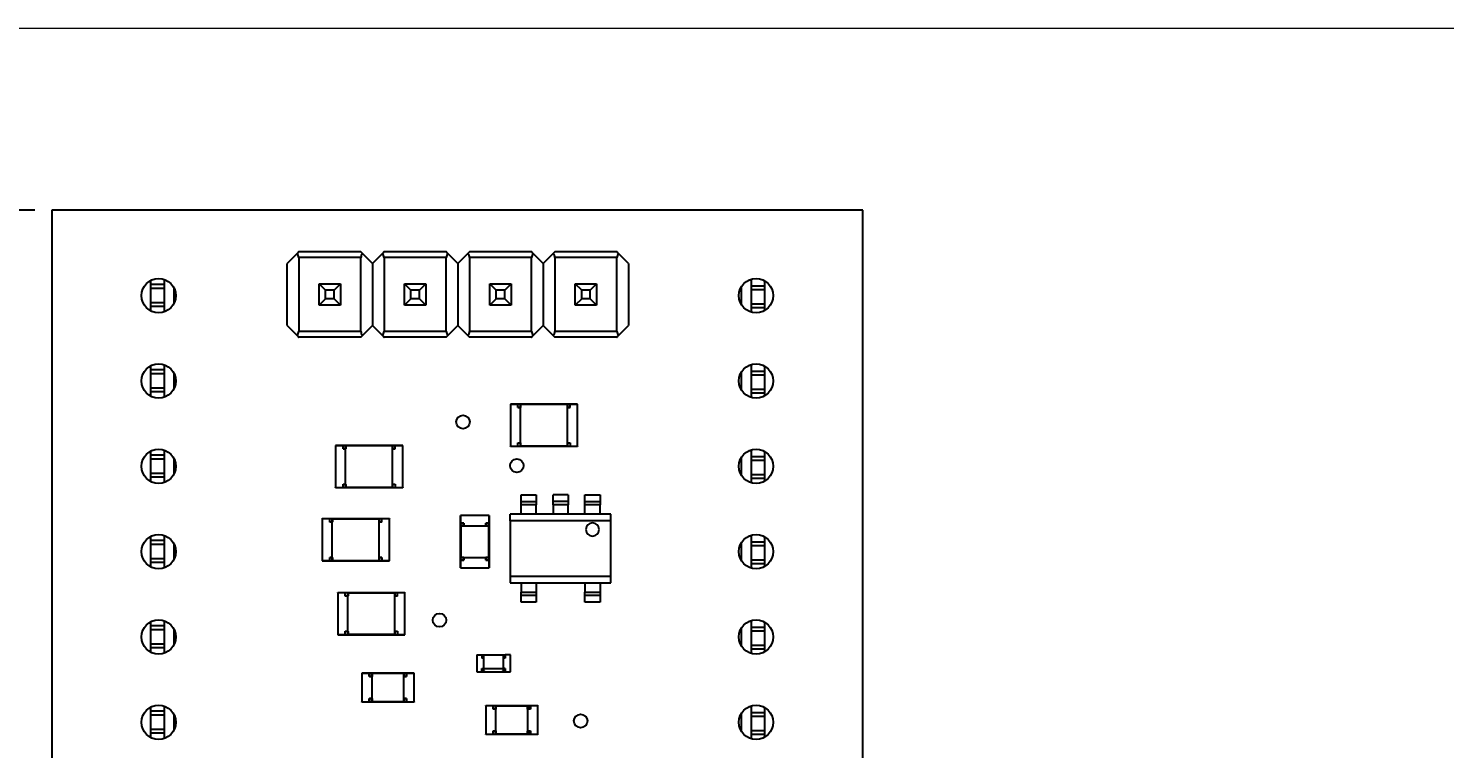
# Model space of a CAD drawing. Header units: millimetres. Extents: x 5 to 292, y 4 to 204.
# Drawn here: x 59.9 to 144.2, y 161.6 to 204.5 of the extents above; entities that cross this region are included whole.
import ezdxf

# ---------------------------------------------------------------- set-up
doc = ezdxf.new("R2010")
doc.units = ezdxf.units.MM
doc.layers.add('LAYER_1', color=179, linetype='Continuous')
doc.styles.add('SLDTEXTSTYLE0', font='TXT', dxfattribs={"width": 0.75})
doc.dimstyles.new('SLDDIMSTYLE0', dxfattribs={"dimtxt": 3.5, "dimasz": 3.302, "dimexe": 0, "dimexo": 0.0625, "dimgap": 0.875, "dimtad": 1, "dimlfac": 0.5, "dimrnd": 1e-09, "dimzin": 12, "dimdsep": 46, "dimtxsty": 'SLDTEXTSTYLE0', "dimsah": 1, "dimcen": 0.09, "dimadec": 0, "dimazin": 3, "dimtfac": 1, "dimtofl": 0, "dimtmove": 0, "dimatfit": 3, "dimfxl": 1, "dimfrac": 2, "dimtolj": 1, "dimtzin": 12, "dimarcsym": 0})

# ---------------------------------------------------------------- blocks, each defined once
blk = doc.blocks.new('_D_2')
at = {"layer": 'LAYER_1'}
for p, q in [((60.274, 193.647), (42.524, 193.647)), ((43.524, 193.647), (43.524, 117.647)), ((60.274, 117.647), (42.524, 117.647))]:
    blk.add_line(p, q, dxfattribs=at)
for points in [[(43.524, 193.647), (43.016, 190.345), (44.032, 190.345)], [(43.524, 117.647), (44.032, 120.949), (43.016, 120.949)]]:
    blk.add_solid(points, dxfattribs=at)
at = {"layer": 'LAYER_1', "insert": (39.012, 153.061), "char_height": 3.5, "attachment_point": 1, "rotation": 90, "style": 'SLDTEXTSTYLE0'}
blk.add_mtext('38', dxfattribs=at)

msp = doc.modelspace()

# ---------------------------------------------------------------- linework, layer by layer
at = {"color": 7, "linetype": 'Continuous', "lineweight": 18}
msp.add_line((4.92, 204.48), (291.92, 204.48), dxfattribs=at)
at = {"color": 7, "linetype": 'Continuous', "lineweight": 25}
for p, q in [((61.274, 193.647), (61.274, 117.647)), ((109.554, 193.647), (61.274, 193.647)), ((109.554, 117.647), (109.554, 193.647)), ((75.875, 191.072), (75.285, 190.482)), ((79.674, 191.173), (75.976, 191.173)), ((75.976, 190.828), (75.976, 186.439)), ((79.674, 190.828), (75.976, 190.828)), ((79.674, 186.439), (79.674, 190.828)), ((80.365, 190.482), (79.775, 191.072)), ((80.955, 191.072), (80.365, 190.482)), ((84.754, 191.173), (81.056, 191.173)), ((81.056, 190.828), (81.056, 186.439)), ((84.754, 190.828), (81.056, 190.828)), ((84.754, 186.439), (84.754, 190.828)), ((85.445, 190.482), (84.855, 191.072)), ((86.035, 191.072), (85.445, 190.482)), ((89.834, 191.173), (86.136, 191.173)), ((86.136, 190.828), (86.136, 186.439)), ((89.834, 190.828), (86.136, 190.828)), ((89.834, 186.439), (89.834, 190.828)), ((90.525, 190.482), (89.935, 191.072)), ((91.115, 191.072), (90.525, 190.482)), ((94.914, 191.173), (91.216, 191.173)), ((91.216, 190.828), (91.216, 186.439)), ((94.914, 190.828), (91.216, 190.828)), ((94.914, 186.439), (94.914, 190.828)), ((95.605, 190.482), (95.015, 191.072)), ((75.285, 186.784), (75.285, 190.482)), ((80.365, 190.482), (80.365, 186.784)), ((85.445, 190.482), (85.445, 186.784)), ((90.525, 190.482), (90.525, 186.784)), ((95.605, 190.482), (95.605, 186.784)), ((67.159, 189.469), (67.159, 189.222)), ((67.959, 189.222), (67.159, 189.222)), ((67.159, 189.222), (67.159, 188.999)), ((67.959, 188.999), (67.159, 188.999)), ((67.159, 188.999), (67.159, 188.147)), ((67.959, 189.534), (67.959, 189.222)), ((67.959, 189.222), (67.959, 188.999)), ((67.959, 188.999), (67.959, 188.147)), ((68.559, 188.137), (68.559, 188.997)), ((77.195, 189.263), (78.455, 189.263)), ((77.575, 188.883), (77.195, 189.263)), ((77.195, 188.003), (77.195, 189.263)), ((78.075, 188.883), (77.575, 188.883)), ((77.575, 188.383), (77.575, 188.883)), ((78.455, 189.263), (78.075, 188.883)), ((78.075, 188.383), (78.075, 188.883)), ((78.455, 189.263), (78.455, 188.003)), ((78.455, 189.263), (78.455, 189.263)), ((82.275, 189.263), (83.535, 189.263)), ((82.655, 188.883), (82.275, 189.263)), ((82.275, 188.003), (82.275, 189.263)), ((82.655, 188.383), (82.655, 188.883)), ((83.155, 188.883), (82.655, 188.883)), ((83.535, 189.263), (83.155, 188.883)), ((83.155, 188.383), (83.155, 188.883)), ((83.535, 189.263), (83.535, 188.003)), ((83.535, 189.263), (83.535, 189.263)), ((87.355, 189.263), (88.615, 189.263)), ((87.735, 188.883), (87.355, 189.263)), ((87.355, 188.003), (87.355, 189.263)), ((88.235, 188.883), (87.735, 188.883)), ((87.735, 188.383), (87.735, 188.883)), ((88.615, 189.263), (88.235, 188.883)), ((88.235, 188.383), (88.235, 188.883)), ((88.615, 189.263), (88.615, 188.003)), ((88.615, 189.263), (88.615, 189.263)), ((92.435, 188.003), (92.435, 189.263)), ((92.815, 188.883), (92.435, 189.263)), ((92.435, 189.263), (93.695, 189.263)), ((92.815, 188.383), (92.815, 188.883)), ((93.315, 188.883), (92.815, 188.883)), ((93.695, 189.263), (93.315, 188.883)), ((93.315, 188.383), (93.315, 188.883)), ((93.695, 189.263), (93.695, 188.003)), ((93.695, 189.263), (93.695, 189.263)), ((102.303, 189.063), (102.303, 188.071)), ((102.903, 189.487), (102.754, 189.487)), ((102.903, 189.544), (102.903, 189.136)), ((103.703, 189.136), (102.903, 189.136)), ((102.903, 189.136), (102.903, 188.913)), ((103.703, 188.913), (102.903, 188.913)), ((102.903, 188.913), (102.903, 188.061)), ((103.703, 189.451), (103.703, 189.136)), ((103.703, 189.136), (103.703, 188.913)), ((103.703, 188.913), (103.703, 188.061)), ((67.959, 188.147), (67.159, 188.147)), ((67.159, 188.147), (67.159, 187.924)), ((67.959, 188.147), (67.959, 187.924)), ((77.575, 188.383), (77.195, 188.003)), ((78.455, 188.003), (77.195, 188.003)), ((78.075, 188.383), (77.575, 188.383)), ((78.455, 188.003), (78.075, 188.383)), ((78.455, 188.003), (78.455, 188.003)), ((82.655, 188.383), (82.275, 188.003)), ((83.535, 188.003), (82.275, 188.003)), ((83.155, 188.383), (82.655, 188.383)), ((83.535, 188.003), (83.155, 188.383)), ((83.535, 188.003), (83.535, 188.003)), ((87.735, 188.383), (87.355, 188.003)), ((88.615, 188.003), (87.355, 188.003)), ((88.235, 188.383), (87.735, 188.383)), ((88.615, 188.003), (88.235, 188.383)), ((88.615, 188.003), (88.615, 188.003)), ((92.815, 188.383), (92.435, 188.003)), ((93.695, 188.003), (92.435, 188.003)), ((93.315, 188.383), (92.815, 188.383)), ((93.695, 188.003), (93.315, 188.383)), ((93.695, 188.003), (93.695, 188.003)), ((103.703, 188.061), (102.903, 188.061)), ((102.903, 188.061), (102.903, 187.838)), ((103.703, 188.061), (103.703, 187.838)), ((67.959, 187.924), (67.159, 187.924)), ((67.159, 187.924), (67.159, 187.664)), ((67.959, 187.924), (67.959, 187.6)), ((103.703, 187.838), (102.903, 187.838)), ((102.903, 187.838), (102.903, 187.589)), ((103.703, 187.838), (103.703, 187.683)), ((75.285, 186.784), (75.875, 186.194)), ((79.674, 186.439), (75.976, 186.439)), ((79.775, 186.194), (80.365, 186.784)), ((80.365, 186.784), (80.955, 186.194)), ((84.754, 186.439), (81.056, 186.439)), ((84.855, 186.194), (85.445, 186.784)), ((85.445, 186.784), (86.035, 186.194)), ((89.834, 186.439), (86.136, 186.439)), ((89.935, 186.194), (90.525, 186.784)), ((90.525, 186.784), (91.115, 186.194)), ((94.914, 186.439), (91.216, 186.439)), ((95.015, 186.194), (95.605, 186.784)), ((79.674, 186.093), (75.976, 186.093)), ((84.754, 186.093), (81.056, 186.093)), ((84.754, 186.093), (84.855, 186.194)), ((89.834, 186.093), (86.136, 186.093)), ((94.914, 186.093), (91.216, 186.093)), ((67.159, 184.389), (67.159, 184.142)), ((67.959, 184.142), (67.159, 184.142)), ((67.159, 184.142), (67.159, 183.919)), ((67.959, 183.919), (67.159, 183.919)), ((67.159, 183.919), (67.159, 183.067)), ((67.959, 184.454), (67.959, 184.142)), ((67.959, 184.142), (67.959, 183.919)), ((67.959, 183.919), (67.959, 183.067)), ((68.559, 183.057), (68.559, 183.917)), ((102.303, 183.983), (102.303, 182.991)), ((102.903, 184.407), (102.754, 184.407)), ((102.903, 184.464), (102.903, 184.056)), ((103.703, 184.056), (102.903, 184.056)), ((102.903, 184.056), (102.903, 183.833)), ((103.703, 183.833), (102.903, 183.833)), ((102.903, 183.833), (102.903, 182.981)), ((103.703, 184.371), (103.703, 184.056)), ((103.703, 184.056), (103.703, 183.833)), ((103.703, 183.833), (103.703, 182.981)), ((67.959, 183.067), (67.159, 183.067)), ((67.159, 183.067), (67.159, 182.844)), ((67.959, 183.067), (67.959, 182.844)), ((103.703, 182.981), (102.903, 182.981)), ((102.903, 182.981), (102.903, 182.758)), ((103.703, 182.981), (103.703, 182.758)), ((67.959, 182.844), (67.159, 182.844)), ((67.159, 182.844), (67.159, 182.584)), ((67.959, 182.844), (67.959, 182.52)), ((88.573, 182.109), (89.023, 182.109)), ((88.573, 182.099), (88.573, 182.109)), ((89.023, 182.099), (88.573, 182.099)), ((88.573, 182.099), (88.573, 179.599)), ((89.023, 182.109), (89.023, 182.099)), ((89.023, 182.109), (89.173, 182.109)), ((89.023, 181.899), (89.023, 182.099)), ((92.123, 182.099), (89.023, 182.099)), ((89.173, 182.109), (89.173, 182.099)), ((89.173, 182.097), (91.973, 182.097)), ((89.173, 182.097), (89.183, 182.087)), ((89.173, 181.909), (89.173, 182.097)), ((91.963, 182.087), (89.183, 182.087)), ((89.183, 182.087), (89.183, 181.905)), ((91.973, 182.097), (91.963, 182.087)), ((91.963, 181.905), (91.963, 182.087)), ((91.973, 182.109), (91.973, 182.099)), ((91.973, 182.109), (92.123, 182.109)), ((91.973, 182.097), (91.973, 181.909)), ((92.123, 182.099), (92.123, 182.109)), ((92.123, 182.109), (92.573, 182.109)), ((92.573, 182.099), (92.123, 182.099)), ((92.123, 181.899), (92.123, 182.099)), ((92.573, 182.109), (92.573, 182.099)), ((92.573, 179.599), (92.573, 182.099)), ((103.703, 182.758), (102.903, 182.758)), ((102.903, 182.758), (102.903, 182.509)), ((103.703, 182.758), (103.703, 182.603)), ((89.023, 181.909), (89.174, 181.909)), ((89.173, 181.899), (89.023, 181.899)), ((89.183, 181.905), (89.173, 181.905)), ((89.173, 181.905), (89.173, 181.899)), ((89.173, 179.799), (89.173, 181.899)), ((91.973, 181.905), (91.963, 181.905)), ((91.973, 181.909), (92.123, 181.909)), ((91.973, 181.899), (91.973, 181.905)), ((92.123, 181.899), (91.973, 181.899)), ((91.973, 179.799), (91.973, 181.899)), ((78.162, 179.649), (78.612, 179.649)), ((78.162, 179.639), (78.162, 179.649)), ((78.612, 179.639), (78.162, 179.639)), ((78.162, 179.639), (78.162, 177.139)), ((78.612, 179.649), (78.612, 179.639)), ((78.612, 179.649), (78.762, 179.649)), ((78.612, 179.439), (78.612, 179.639)), ((81.712, 179.639), (78.612, 179.639)), ((78.762, 179.649), (78.762, 179.639)), ((78.762, 179.449), (78.762, 179.637)), ((78.762, 179.637), (78.772, 179.627)), ((78.762, 179.637), (81.562, 179.637)), ((78.772, 179.627), (78.772, 179.445)), ((81.552, 179.627), (78.772, 179.627)), ((81.562, 179.637), (81.552, 179.627)), ((81.552, 179.445), (81.552, 179.627)), ((81.562, 179.649), (81.562, 179.639)), ((81.562, 179.649), (81.712, 179.649)), ((81.562, 179.637), (81.562, 179.449)), ((81.712, 179.649), (82.162, 179.649)), ((81.712, 179.639), (81.712, 179.649)), ((82.162, 179.639), (81.712, 179.639)), ((81.712, 179.439), (81.712, 179.639)), ((82.162, 179.649), (82.162, 179.639)), ((82.162, 177.139), (82.162, 179.639)), ((88.573, 179.599), (89.023, 179.599)), ((88.573, 179.589), (88.573, 179.599)), ((89.023, 179.589), (88.573, 179.589)), ((89.023, 179.799), (89.173, 179.799)), ((89.023, 179.599), (89.023, 179.799)), ((89.174, 179.789), (89.023, 179.789)), ((89.023, 179.599), (89.023, 179.589)), ((89.023, 179.599), (92.123, 179.599)), ((89.173, 179.589), (89.023, 179.589)), ((89.173, 179.799), (89.173, 179.793)), ((89.173, 179.793), (89.183, 179.793)), ((89.173, 179.601), (89.173, 179.789)), ((89.183, 179.611), (89.173, 179.601)), ((91.973, 179.601), (89.173, 179.601)), ((89.173, 179.589), (89.173, 179.599)), ((89.183, 179.793), (89.183, 179.611)), ((89.183, 179.611), (91.963, 179.611)), ((91.963, 179.793), (91.973, 179.793)), ((91.963, 179.611), (91.963, 179.793)), ((91.963, 179.611), (91.973, 179.601)), ((91.973, 179.799), (92.123, 179.799)), ((91.973, 179.793), (91.973, 179.799)), ((92.123, 179.789), (91.973, 179.789)), ((91.973, 179.789), (91.973, 179.601)), ((91.973, 179.589), (91.973, 179.599)), ((92.123, 179.589), (91.973, 179.589)), ((92.123, 179.799), (92.123, 179.599)), ((92.123, 179.599), (92.573, 179.599)), ((92.123, 179.589), (92.123, 179.599)), ((92.573, 179.589), (92.123, 179.589)), ((92.573, 179.599), (92.573, 179.589)), ((67.159, 179.309), (67.159, 179.062)), ((67.959, 179.062), (67.159, 179.062)), ((67.159, 179.062), (67.159, 178.839)), ((67.959, 178.839), (67.159, 178.839)), ((67.159, 178.839), (67.159, 177.987)), ((67.959, 179.374), (67.959, 179.062)), ((67.959, 179.062), (67.959, 178.839)), ((67.959, 178.839), (67.959, 177.987)), ((68.559, 177.977), (68.559, 178.837)), ((78.612, 179.449), (78.762, 179.449)), ((78.762, 179.439), (78.612, 179.439)), ((78.772, 179.445), (78.762, 179.445)), ((78.762, 179.445), (78.762, 179.439)), ((78.762, 177.339), (78.762, 179.439)), ((81.562, 179.445), (81.552, 179.445)), ((81.561, 179.449), (81.712, 179.449)), ((81.562, 179.439), (81.562, 179.445)), ((81.712, 179.439), (81.562, 179.439)), ((81.562, 177.339), (81.562, 179.439)), ((102.303, 178.903), (102.303, 177.911)), ((102.903, 179.327), (102.754, 179.327)), ((102.903, 179.384), (102.903, 178.976)), ((103.703, 178.976), (102.903, 178.976)), ((102.903, 178.976), (102.903, 178.753)), ((103.703, 178.753), (102.903, 178.753)), ((102.903, 178.753), (102.903, 177.901)), ((103.703, 179.291), (103.703, 178.976)), ((103.703, 178.976), (103.703, 178.753)), ((103.703, 178.753), (103.703, 177.901)), ((67.959, 177.987), (67.159, 177.987)), ((67.159, 177.987), (67.159, 177.764)), ((67.959, 177.987), (67.959, 177.764)), ((103.703, 177.901), (102.903, 177.901)), ((102.903, 177.901), (102.903, 177.678)), ((103.703, 177.901), (103.703, 177.678)), ((67.959, 177.764), (67.159, 177.764)), ((67.159, 177.764), (67.159, 177.504)), ((67.959, 177.764), (67.959, 177.44)), ((78.162, 177.139), (78.612, 177.139)), ((78.162, 177.129), (78.162, 177.139)), ((78.612, 177.129), (78.162, 177.129)), ((78.612, 177.339), (78.762, 177.339)), ((78.612, 177.139), (78.612, 177.339)), ((78.762, 177.329), (78.612, 177.329)), ((78.612, 177.139), (78.612, 177.129)), ((78.612, 177.139), (81.712, 177.139)), ((78.762, 177.129), (78.612, 177.129)), ((78.762, 177.339), (78.762, 177.333)), ((78.762, 177.333), (78.772, 177.333)), ((78.762, 177.141), (78.762, 177.329)), ((78.772, 177.151), (78.762, 177.141)), ((81.562, 177.141), (78.762, 177.141)), ((78.762, 177.129), (78.762, 177.139)), ((78.772, 177.333), (78.772, 177.151)), ((78.772, 177.151), (81.552, 177.151)), ((81.552, 177.333), (81.562, 177.333)), ((81.552, 177.151), (81.552, 177.333)), ((81.552, 177.151), (81.562, 177.141)), ((81.712, 177.329), (81.561, 177.329)), ((81.562, 177.339), (81.712, 177.339)), ((81.562, 177.333), (81.562, 177.339)), ((81.562, 177.329), (81.562, 177.141)), ((81.562, 177.129), (81.562, 177.139)), ((81.712, 177.129), (81.562, 177.129)), ((81.712, 177.339), (81.712, 177.139)), ((81.712, 177.139), (82.162, 177.139)), ((81.712, 177.129), (81.712, 177.139)), ((82.162, 177.129), (81.712, 177.129)), ((82.162, 177.139), (82.162, 177.129)), ((103.703, 177.678), (102.903, 177.678)), ((102.903, 177.678), (102.903, 177.429)), ((103.703, 177.678), (103.703, 177.523)), ((89.209, 176.718), (90.109, 176.718)), ((89.209, 176.308), (89.209, 176.718)), ((89.209, 176.308), (90.109, 176.308)), ((89.209, 176.108), (89.209, 176.308)), ((90.109, 176.718), (90.109, 176.308)), ((90.109, 176.308), (90.109, 176.108)), ((92.009, 176.718), (91.109, 176.718)), ((91.109, 176.308), (91.109, 176.718)), ((92.009, 176.308), (91.109, 176.308)), ((91.109, 176.108), (91.109, 176.308)), ((92.009, 176.718), (92.009, 176.308)), ((92.009, 176.308), (92.009, 176.108)), ((93.009, 176.718), (93.909, 176.718)), ((93.009, 176.308), (93.009, 176.718)), ((93.009, 176.308), (93.909, 176.308)), ((93.009, 176.108), (93.009, 176.308)), ((93.909, 176.718), (93.909, 176.308)), ((93.909, 176.308), (93.909, 176.108)), ((85.597, 175.02), (85.597, 175.47)), ((85.597, 175.47), (85.607, 175.47)), ((85.607, 175.47), (85.607, 175.03)), ((87.307, 175.47), (85.607, 175.47)), ((87.307, 175.03), (87.307, 175.47)), ((87.307, 175.47), (87.317, 175.47)), ((87.317, 175.47), (87.317, 175.02)), ((94.559, 175.564), (88.559, 175.564)), ((88.559, 175.164), (88.559, 175.564)), ((89.209, 175.564), (89.209, 176.108)), ((90.109, 176.108), (89.209, 176.108)), ((90.109, 175.564), (90.109, 176.108)), ((91.109, 176.108), (91.109, 175.564)), ((92.009, 176.108), (91.109, 176.108)), ((92.009, 175.564), (92.009, 176.108)), ((93.909, 176.108), (93.009, 176.108)), ((93.009, 175.564), (93.009, 176.108)), ((93.909, 175.564), (93.909, 176.108)), ((94.559, 175.164), (94.559, 175.564)), ((77.371, 175.296), (77.821, 175.296)), ((77.371, 175.286), (77.371, 175.296)), ((77.821, 175.286), (77.371, 175.286)), ((77.371, 175.286), (77.371, 172.786)), ((77.821, 175.296), (77.821, 175.286)), ((77.821, 175.296), (77.971, 175.296)), ((77.821, 175.086), (77.821, 175.286)), ((80.921, 175.286), (77.821, 175.286)), ((77.821, 175.096), (77.972, 175.096)), ((77.971, 175.086), (77.821, 175.086)), ((77.971, 175.296), (77.971, 175.286)), ((77.971, 175.096), (77.971, 175.284)), ((77.971, 175.284), (77.981, 175.274)), ((77.971, 175.284), (80.771, 175.284)), ((77.981, 175.092), (77.971, 175.092)), ((77.971, 175.092), (77.971, 175.086)), ((77.971, 172.986), (77.971, 175.086)), ((77.981, 175.274), (77.981, 175.092)), ((80.761, 175.274), (77.981, 175.274)), ((80.771, 175.284), (80.761, 175.274)), ((80.761, 175.092), (80.761, 175.274)), ((80.771, 175.092), (80.761, 175.092)), ((80.771, 175.296), (80.771, 175.286)), ((80.771, 175.296), (80.921, 175.296)), ((80.771, 175.284), (80.771, 175.096)), ((80.771, 175.096), (80.921, 175.096)), ((80.771, 175.086), (80.771, 175.092)), ((80.771, 172.986), (80.771, 175.086)), ((80.921, 175.086), (80.771, 175.086)), ((80.921, 175.296), (81.371, 175.296)), ((80.921, 175.286), (80.921, 175.296)), ((80.921, 175.086), (80.921, 175.286)), ((81.371, 175.286), (80.921, 175.286)), ((81.371, 175.296), (81.371, 175.286)), ((81.371, 172.786), (81.371, 175.286)), ((85.607, 175.03), (85.597, 175.02)), ((85.797, 175.02), (85.597, 175.02)), ((85.597, 174.87), (85.597, 175.02)), ((85.597, 174.87), (85.607, 174.87)), ((85.607, 175.03), (85.807, 175.03)), ((85.607, 175.02), (85.607, 172.82)), ((85.609, 172.97), (85.609, 174.87)), ((85.619, 174.86), (85.609, 174.87)), ((85.609, 174.87), (85.797, 174.87)), ((85.619, 174.86), (85.619, 172.98)), ((85.801, 174.86), (85.619, 174.86)), ((85.807, 175.03), (85.797, 175.02)), ((85.797, 174.869), (85.797, 175.02)), ((85.807, 174.87), (85.801, 174.87)), ((85.801, 174.87), (85.801, 174.86)), ((85.807, 175.03), (85.807, 174.87)), ((85.807, 174.87), (87.107, 174.87)), ((87.117, 175.02), (87.107, 175.03)), ((87.107, 175.03), (87.307, 175.03)), ((87.107, 174.87), (87.107, 175.03)), ((87.113, 174.87), (87.107, 174.87)), ((87.113, 174.86), (87.113, 174.87)), ((87.295, 174.86), (87.113, 174.86)), ((87.317, 175.02), (87.117, 175.02)), ((87.117, 175.02), (87.117, 174.869)), ((87.117, 174.87), (87.305, 174.87)), ((87.305, 174.87), (87.295, 174.86)), ((87.295, 172.98), (87.295, 174.86)), ((87.305, 174.87), (87.305, 172.97)), ((87.317, 175.02), (87.307, 175.03)), ((87.307, 172.82), (87.307, 175.02)), ((87.317, 174.87), (87.307, 174.87)), ((87.317, 175.02), (87.317, 174.87)), ((94.559, 175.164), (88.559, 175.164)), ((88.559, 175.164), (88.559, 171.864)), ((94.559, 171.864), (94.559, 175.164)), ((67.159, 174.229), (67.159, 173.982)), ((67.959, 173.982), (67.159, 173.982)), ((67.159, 173.982), (67.159, 173.759)), ((67.959, 173.759), (67.159, 173.759)), ((67.159, 173.759), (67.159, 172.907)), ((67.959, 174.294), (67.959, 173.982)), ((67.959, 173.982), (67.959, 173.759)), ((67.959, 173.759), (67.959, 172.907)), ((68.559, 172.897), (68.559, 173.757)), ((102.303, 173.823), (102.303, 172.831)), ((102.903, 174.247), (102.754, 174.247)), ((102.903, 174.304), (102.903, 173.896)), ((103.703, 173.896), (102.903, 173.896)), ((102.903, 173.896), (102.903, 173.673)), ((103.703, 173.673), (102.903, 173.673)), ((102.903, 173.673), (102.903, 172.821)), ((103.703, 174.211), (103.703, 173.896)), ((103.703, 173.896), (103.703, 173.673)), ((103.703, 173.673), (103.703, 172.821)), ((67.959, 172.907), (67.159, 172.907)), ((67.159, 172.907), (67.159, 172.684)), ((67.959, 172.907), (67.959, 172.684)), ((77.821, 172.986), (77.971, 172.986)), ((77.821, 172.786), (77.821, 172.986)), ((77.972, 172.976), (77.821, 172.976)), ((77.971, 172.986), (77.971, 172.98)), ((77.971, 172.98), (77.981, 172.98)), ((77.971, 172.788), (77.971, 172.976)), ((77.981, 172.98), (77.981, 172.798)), ((80.761, 172.98), (80.771, 172.98)), ((80.761, 172.798), (80.761, 172.98)), ((80.771, 172.986), (80.921, 172.986)), ((80.771, 172.98), (80.771, 172.986)), ((80.921, 172.976), (80.771, 172.976)), ((80.771, 172.976), (80.771, 172.788)), ((80.921, 172.986), (80.921, 172.786)), ((85.597, 172.97), (85.607, 172.97)), ((85.597, 172.82), (85.597, 172.97)), ((85.597, 172.82), (85.797, 172.82)), ((85.597, 172.82), (85.607, 172.81)), ((85.597, 172.37), (85.597, 172.82)), ((85.807, 172.81), (85.607, 172.81)), ((85.607, 172.81), (85.607, 172.37)), ((85.619, 172.98), (85.609, 172.97)), ((85.797, 172.97), (85.609, 172.97)), ((85.619, 172.98), (85.801, 172.98)), ((85.797, 172.82), (85.797, 172.97)), ((85.797, 172.82), (85.807, 172.81)), ((85.801, 172.98), (85.801, 172.97)), ((85.801, 172.97), (85.807, 172.97)), ((85.807, 172.97), (85.807, 172.81)), ((85.807, 172.97), (87.107, 172.97)), ((87.107, 172.81), (87.107, 172.97)), ((87.107, 172.97), (87.113, 172.97)), ((87.117, 172.82), (87.107, 172.81)), ((87.307, 172.81), (87.107, 172.81)), ((87.113, 172.97), (87.113, 172.98)), ((87.113, 172.98), (87.295, 172.98)), ((87.117, 172.97), (87.117, 172.82)), ((87.305, 172.97), (87.117, 172.97)), ((87.117, 172.82), (87.317, 172.82)), ((87.305, 172.97), (87.295, 172.98)), ((87.317, 172.97), (87.307, 172.97)), ((87.317, 172.82), (87.307, 172.81)), ((87.307, 172.37), (87.307, 172.81)), ((87.317, 172.97), (87.317, 172.82)), ((87.317, 172.82), (87.317, 172.37)), ((103.703, 172.821), (102.903, 172.821)), ((102.903, 172.821), (102.903, 172.598)), ((103.703, 172.821), (103.703, 172.598)), ((67.959, 172.684), (67.159, 172.684)), ((67.159, 172.684), (67.159, 172.424)), ((67.959, 172.684), (67.959, 172.36)), ((77.371, 172.786), (77.821, 172.786)), ((77.371, 172.776), (77.371, 172.786)), ((77.821, 172.776), (77.371, 172.776)), ((77.821, 172.786), (77.821, 172.776)), ((77.821, 172.786), (80.921, 172.786)), ((77.971, 172.776), (77.821, 172.776)), ((77.981, 172.798), (77.971, 172.788)), ((80.771, 172.788), (77.971, 172.788)), ((77.971, 172.776), (77.971, 172.786)), ((77.981, 172.798), (80.761, 172.798)), ((80.761, 172.798), (80.771, 172.788)), ((80.771, 172.776), (80.771, 172.786)), ((80.921, 172.776), (80.771, 172.776)), ((80.921, 172.786), (81.371, 172.786)), ((80.921, 172.776), (80.921, 172.786)), ((81.371, 172.776), (80.921, 172.776)), ((81.371, 172.786), (81.371, 172.776)), ((85.607, 172.37), (85.597, 172.37)), ((85.607, 172.37), (87.307, 172.37)), ((87.317, 172.37), (87.307, 172.37)), ((103.703, 172.598), (102.903, 172.598)), ((102.903, 172.598), (102.903, 172.349)), ((103.703, 172.598), (103.703, 172.443)), ((88.559, 171.864), (94.559, 171.864)), ((88.559, 171.864), (88.559, 171.464)), ((88.559, 171.464), (94.559, 171.464)), ((89.209, 171.464), (89.209, 170.92)), ((90.109, 171.464), (90.109, 170.92)), ((93.009, 171.464), (93.009, 170.92)), ((93.909, 171.464), (93.909, 170.92)), ((94.559, 171.464), (94.559, 171.864)), ((78.298, 170.893), (78.748, 170.893)), ((78.298, 170.883), (78.298, 170.893)), ((78.748, 170.883), (78.298, 170.883)), ((78.298, 170.883), (78.298, 168.383)), ((78.748, 170.893), (78.748, 170.883)), ((78.748, 170.893), (78.898, 170.893)), ((78.748, 170.683), (78.748, 170.883)), ((81.848, 170.883), (78.748, 170.883)), ((78.748, 170.693), (78.898, 170.693)), ((78.898, 170.683), (78.748, 170.683)), ((78.898, 170.893), (78.898, 170.883)), ((78.898, 170.881), (81.698, 170.881)), ((78.898, 170.881), (78.908, 170.871)), ((78.898, 170.693), (78.898, 170.881)), ((78.908, 170.689), (78.898, 170.689)), ((78.898, 170.689), (78.898, 170.683)), ((78.898, 168.583), (78.898, 170.683)), ((81.688, 170.871), (78.908, 170.871)), ((78.908, 170.871), (78.908, 170.689)), ((81.698, 170.881), (81.688, 170.871)), ((81.688, 170.689), (81.688, 170.871)), ((81.698, 170.689), (81.688, 170.689)), ((81.698, 170.893), (81.698, 170.883)), ((81.698, 170.893), (81.848, 170.893)), ((81.698, 170.881), (81.698, 170.693)), ((81.698, 170.693), (81.848, 170.693)), ((81.698, 170.683), (81.698, 170.689)), ((81.698, 168.583), (81.698, 170.683)), ((81.848, 170.683), (81.698, 170.683)), ((81.848, 170.893), (82.298, 170.893)), ((81.848, 170.883), (81.848, 170.893)), ((82.298, 170.883), (81.848, 170.883)), ((81.848, 170.683), (81.848, 170.883)), ((82.298, 170.893), (82.298, 170.883)), ((82.298, 168.383), (82.298, 170.883)), ((89.209, 170.92), (90.109, 170.92)), ((89.209, 170.72), (89.209, 170.92)), ((90.109, 170.72), (89.209, 170.72)), ((89.209, 170.309), (89.209, 170.72)), ((90.109, 170.309), (89.209, 170.309)), ((90.109, 170.92), (90.109, 170.72)), ((90.109, 170.72), (90.109, 170.309)), ((93.009, 170.92), (93.909, 170.92)), ((93.009, 170.72), (93.009, 170.92)), ((93.909, 170.72), (93.009, 170.72)), ((93.009, 170.309), (93.009, 170.72)), ((93.909, 170.309), (93.009, 170.309)), ((93.909, 170.92), (93.909, 170.72)), ((93.909, 170.72), (93.909, 170.309)), ((67.159, 169.149), (67.159, 168.902)), ((67.959, 168.902), (67.159, 168.902)), ((67.159, 168.902), (67.159, 168.679)), ((67.959, 168.679), (67.159, 168.679)), ((67.159, 168.679), (67.159, 167.827)), ((67.959, 169.214), (67.959, 168.902)), ((67.959, 168.902), (67.959, 168.679)), ((67.959, 168.679), (67.959, 167.827)), ((68.559, 167.817), (68.559, 168.677)), ((102.303, 168.743), (102.303, 167.751)), ((102.903, 169.167), (102.754, 169.167)), ((102.903, 169.224), (102.903, 168.816)), ((103.703, 168.816), (102.903, 168.816)), ((102.903, 168.816), (102.903, 168.593)), ((103.703, 168.593), (102.903, 168.593)), ((102.903, 168.593), (102.903, 167.741)), ((103.703, 169.131), (103.703, 168.816)), ((103.703, 168.816), (103.703, 168.593)), ((103.703, 168.593), (103.703, 167.741)), ((67.959, 167.827), (67.159, 167.827)), ((67.159, 167.827), (67.159, 167.604)), ((67.959, 167.827), (67.959, 167.604)), ((78.298, 168.383), (78.748, 168.383)), ((78.298, 168.373), (78.298, 168.383)), ((78.748, 168.373), (78.298, 168.373)), ((78.748, 168.583), (78.898, 168.583)), ((78.748, 168.383), (78.748, 168.583)), ((78.898, 168.573), (78.748, 168.573)), ((78.748, 168.383), (78.748, 168.373)), ((78.748, 168.383), (81.848, 168.383)), ((78.898, 168.373), (78.748, 168.373)), ((78.898, 168.583), (78.898, 168.577)), ((78.898, 168.577), (78.908, 168.577)), ((78.898, 168.385), (78.898, 168.573)), ((78.908, 168.395), (78.898, 168.385)), ((81.698, 168.385), (78.898, 168.385)), ((78.898, 168.373), (78.898, 168.383)), ((78.908, 168.577), (78.908, 168.395)), ((78.908, 168.395), (81.688, 168.395)), ((81.688, 168.577), (81.698, 168.577)), ((81.688, 168.395), (81.688, 168.577)), ((81.688, 168.395), (81.698, 168.385)), ((81.698, 168.583), (81.848, 168.583)), ((81.698, 168.577), (81.698, 168.583)), ((81.848, 168.573), (81.698, 168.573)), ((81.698, 168.573), (81.698, 168.385)), ((81.698, 168.373), (81.698, 168.383)), ((81.848, 168.373), (81.698, 168.373)), ((81.848, 168.583), (81.848, 168.383)), ((81.848, 168.383), (82.298, 168.383)), ((81.848, 168.373), (81.848, 168.383)), ((82.298, 168.373), (81.848, 168.373)), ((82.298, 168.383), (82.298, 168.373)), ((67.959, 167.604), (67.159, 167.604)), ((67.159, 167.604), (67.159, 167.344)), ((67.959, 167.604), (67.959, 167.28)), ((86.57, 167.183), (86.57, 166.163)), ((86.57, 167.183), (86.87, 167.183)), ((86.87, 167.183), (86.87, 166.983)), ((86.87, 167.183), (87.07, 167.183)), ((88.27, 167.173), (86.87, 167.173)), ((86.969, 166.983), (86.87, 166.983)), ((88.168, 167.172), (86.969, 167.169)), ((86.969, 167.169), (86.969, 166.173)), ((86.97, 167.171), (86.97, 167.169)), ((87.729, 167.171), (86.97, 167.171)), ((87.07, 167.183), (87.07, 167.173)), ((88.07, 167.183), (88.07, 167.173)), ((88.07, 167.183), (88.27, 167.183)), ((88.168, 166.173), (88.168, 167.172)), ((88.17, 167.171), (88.168, 167.171)), ((88.27, 166.983), (88.168, 166.983)), ((88.17, 166.983), (88.17, 167.171)), ((88.27, 167.183), (88.27, 166.983)), ((88.57, 167.183), (88.27, 167.183)), ((88.57, 166.163), (88.57, 167.183)), ((103.703, 167.741), (102.903, 167.741)), ((102.903, 167.741), (102.903, 167.518)), ((103.703, 167.518), (102.903, 167.518)), ((102.903, 167.518), (102.903, 167.269)), ((103.703, 167.741), (103.703, 167.518)), ((103.703, 167.518), (103.703, 167.363)), ((79.736, 166.095), (80.186, 166.095)), ((79.736, 166.085), (79.736, 166.095)), ((80.176, 166.085), (79.736, 166.085)), ((79.736, 166.085), (79.736, 164.385)), ((80.186, 166.095), (80.176, 166.085)), ((80.176, 165.885), (80.176, 166.085)), ((80.186, 166.095), (80.186, 165.895)), ((80.186, 166.095), (80.336, 166.095)), ((82.386, 166.085), (80.186, 166.085)), ((80.336, 166.095), (80.336, 166.085)), ((80.336, 166.083), (82.236, 166.083)), ((80.336, 166.083), (80.346, 166.073)), ((80.336, 165.895), (80.336, 166.083)), ((80.346, 166.073), (80.346, 165.891)), ((82.226, 166.073), (80.346, 166.073)), ((82.236, 166.083), (82.226, 166.073)), ((82.226, 165.891), (82.226, 166.073)), ((82.236, 166.095), (82.236, 166.085)), ((82.236, 166.095), (82.386, 166.095)), ((82.236, 166.083), (82.236, 165.895)), ((82.386, 166.095), (82.396, 166.085)), ((82.386, 166.095), (82.836, 166.095)), ((82.386, 165.895), (82.386, 166.095)), ((82.836, 166.085), (82.396, 166.085)), ((82.396, 166.085), (82.396, 165.885)), ((82.836, 166.095), (82.836, 166.085)), ((82.836, 164.385), (82.836, 166.085)), ((86.57, 166.163), (86.87, 166.163)), ((86.87, 166.163), (86.87, 166.363)), ((86.87, 166.363), (86.97, 166.363)), ((86.87, 166.173), (88.27, 166.173)), ((87.07, 166.163), (86.87, 166.163)), ((86.969, 166.173), (88.168, 166.173)), ((86.97, 166.363), (88.17, 166.363)), ((87.07, 166.163), (87.07, 166.173)), ((88.07, 166.163), (88.07, 166.173)), ((88.27, 166.163), (88.07, 166.163)), ((88.168, 166.175), (88.17, 166.175)), ((88.27, 166.363), (88.17, 166.363)), ((88.17, 166.175), (88.17, 166.363)), ((88.27, 166.363), (88.27, 166.163)), ((88.27, 166.163), (88.57, 166.163)), ((80.186, 165.895), (80.176, 165.885)), ((80.336, 165.885), (80.176, 165.885)), ((80.186, 165.895), (80.336, 165.895)), ((80.346, 165.891), (80.336, 165.891)), ((80.336, 165.891), (80.336, 165.885)), ((80.336, 164.585), (80.336, 165.885)), ((82.236, 165.891), (82.226, 165.891)), ((82.236, 165.895), (82.386, 165.895)), ((82.236, 165.885), (82.236, 165.891)), ((82.396, 165.885), (82.236, 165.885)), ((82.236, 164.585), (82.236, 165.885)), ((82.386, 165.895), (82.396, 165.885)), ((79.736, 164.385), (80.176, 164.385)), ((79.736, 164.375), (79.736, 164.385)), ((80.186, 164.375), (79.736, 164.375)), ((80.176, 164.385), (80.176, 164.585)), ((80.176, 164.585), (80.186, 164.575)), ((80.176, 164.585), (80.336, 164.585)), ((80.176, 164.385), (80.186, 164.375)), ((80.186, 164.575), (80.186, 164.375)), ((80.336, 164.575), (80.186, 164.575)), ((80.186, 164.385), (82.386, 164.385)), ((80.336, 164.375), (80.186, 164.375)), ((80.336, 164.585), (80.336, 164.579)), ((80.336, 164.579), (80.346, 164.579)), ((80.336, 164.387), (80.336, 164.575)), ((80.346, 164.397), (80.336, 164.387)), ((82.236, 164.387), (80.336, 164.387)), ((80.336, 164.375), (80.336, 164.385)), ((80.346, 164.579), (80.346, 164.397)), ((80.346, 164.397), (82.226, 164.397)), ((82.226, 164.579), (82.236, 164.579)), ((82.226, 164.397), (82.226, 164.579)), ((82.226, 164.397), (82.236, 164.387)), ((82.236, 164.585), (82.396, 164.585)), ((82.236, 164.579), (82.236, 164.585)), ((82.386, 164.575), (82.236, 164.575)), ((82.236, 164.575), (82.236, 164.387)), ((82.236, 164.375), (82.236, 164.385)), ((82.386, 164.375), (82.236, 164.375)), ((82.386, 164.575), (82.396, 164.585)), ((82.386, 164.375), (82.386, 164.575)), ((82.386, 164.375), (82.396, 164.385)), ((82.836, 164.375), (82.386, 164.375)), ((82.396, 164.585), (82.396, 164.385)), ((82.396, 164.385), (82.836, 164.385)), ((82.836, 164.385), (82.836, 164.375)), ((67.159, 164.069), (67.159, 163.822)), ((67.959, 163.822), (67.159, 163.822)), ((67.159, 163.822), (67.159, 163.599)), ((67.959, 163.599), (67.159, 163.599)), ((67.159, 163.599), (67.159, 162.747)), ((67.959, 164.134), (67.959, 163.822)), ((67.959, 163.822), (67.959, 163.599)), ((67.959, 163.599), (67.959, 162.747)), ((68.559, 162.737), (68.559, 163.597)), ((87.103, 164.162), (87.553, 164.162)), ((87.103, 164.152), (87.103, 164.162)), ((87.543, 164.152), (87.103, 164.152)), ((87.103, 164.152), (87.103, 162.452)), ((87.553, 164.162), (87.543, 164.152)), ((87.543, 163.952), (87.543, 164.152)), ((87.553, 163.962), (87.543, 163.952)), ((87.703, 163.952), (87.543, 163.952)), ((87.553, 164.162), (87.553, 163.962)), ((87.553, 164.162), (87.703, 164.162)), ((89.753, 164.152), (87.553, 164.152)), ((87.553, 163.962), (87.703, 163.962)), ((87.703, 164.162), (87.703, 164.152)), ((87.703, 164.15), (89.603, 164.15)), ((87.703, 164.15), (87.713, 164.14)), ((87.703, 163.962), (87.703, 164.15)), ((87.713, 163.958), (87.703, 163.958)), ((87.703, 163.958), (87.703, 163.952)), ((87.703, 162.652), (87.703, 163.952)), ((89.593, 164.14), (87.713, 164.14)), ((87.713, 164.14), (87.713, 163.958)), ((89.603, 164.15), (89.593, 164.14)), ((89.593, 163.958), (89.593, 164.14)), ((89.603, 163.958), (89.593, 163.958)), ((89.602, 163.962), (89.753, 163.962)), ((89.603, 164.162), (89.603, 164.152)), ((89.603, 164.162), (89.753, 164.162)), ((89.603, 164.15), (89.603, 163.962)), ((89.603, 163.952), (89.603, 163.958)), ((89.763, 163.952), (89.603, 163.952)), ((89.603, 162.652), (89.603, 163.952)), ((89.753, 163.962), (89.753, 164.162)), ((89.753, 164.162), (89.763, 164.152)), ((89.753, 164.162), (90.203, 164.162)), ((89.753, 163.962), (89.763, 163.952)), ((89.763, 164.152), (89.763, 163.952)), ((90.203, 164.152), (89.763, 164.152)), ((90.203, 164.162), (90.203, 164.152)), ((90.203, 162.452), (90.203, 164.152)), ((102.303, 163.663), (102.303, 162.671)), ((102.903, 164.087), (102.754, 164.087)), ((102.903, 164.144), (102.903, 163.736)), ((103.703, 163.736), (102.903, 163.736)), ((102.903, 163.736), (102.903, 163.513)), ((103.703, 164.051), (103.703, 163.736)), ((103.703, 163.736), (103.703, 163.513)), ((67.959, 162.747), (67.159, 162.747)), ((67.159, 162.747), (67.159, 162.524)), ((67.959, 162.747), (67.959, 162.524)), ((103.703, 163.513), (102.903, 163.513)), ((102.903, 163.513), (102.903, 162.661)), ((103.703, 163.513), (103.703, 162.661)), ((67.959, 162.524), (67.159, 162.524)), ((67.159, 162.524), (67.159, 162.264)), ((67.959, 162.524), (67.959, 162.2)), ((87.103, 162.452), (87.543, 162.452)), ((87.103, 162.442), (87.103, 162.452)), ((87.553, 162.442), (87.103, 162.442)), ((87.543, 162.652), (87.703, 162.652)), ((87.543, 162.452), (87.543, 162.652)), ((87.543, 162.652), (87.553, 162.642)), ((87.543, 162.452), (87.553, 162.442)), ((87.703, 162.642), (87.553, 162.642)), ((87.553, 162.642), (87.553, 162.442)), ((87.553, 162.452), (89.753, 162.452)), ((87.703, 162.442), (87.553, 162.442)), ((87.703, 162.652), (87.703, 162.646)), ((87.703, 162.646), (87.713, 162.646)), ((87.703, 162.454), (87.703, 162.642)), ((87.713, 162.464), (87.703, 162.454)), ((89.603, 162.454), (87.703, 162.454)), ((87.703, 162.442), (87.703, 162.452)), ((87.713, 162.646), (87.713, 162.464)), ((87.713, 162.464), (89.593, 162.464)), ((89.593, 162.646), (89.603, 162.646)), ((89.593, 162.464), (89.593, 162.646)), ((89.593, 162.464), (89.603, 162.454)), ((89.753, 162.642), (89.602, 162.642)), ((89.603, 162.652), (89.763, 162.652)), ((89.603, 162.646), (89.603, 162.652)), ((89.603, 162.642), (89.603, 162.454)), ((89.603, 162.442), (89.603, 162.452)), ((89.753, 162.442), (89.603, 162.442)), ((89.753, 162.642), (89.763, 162.652)), ((89.753, 162.442), (89.753, 162.642)), ((89.753, 162.442), (89.763, 162.452)), ((90.203, 162.442), (89.753, 162.442)), ((89.763, 162.652), (89.763, 162.452)), ((89.763, 162.452), (90.203, 162.452)), ((90.203, 162.452), (90.203, 162.442)), ((103.703, 162.661), (102.903, 162.661)), ((102.903, 162.661), (102.903, 162.438)), ((103.703, 162.438), (102.903, 162.438)), ((102.903, 162.438), (102.903, 162.189)), ((103.703, 162.661), (103.703, 162.438)), ((103.703, 162.438), (103.703, 162.283))]:
    msp.add_line(p, q, dxfattribs=at)
at = {"color": 7, "linetype": 'Continuous', "lineweight": 25, "flags": 128}
for points in [[(75.976, 191.173), (75.969, 191.167), (75.949, 191.147), (75.918, 191.115), (75.875, 191.072)], [(79.775, 191.072), (79.732, 191.115), (79.7, 191.147), (79.68, 191.167), (79.674, 191.173)], [(81.056, 191.173), (81.049, 191.167), (81.029, 191.147), (80.998, 191.115), (80.955, 191.072)], [(84.855, 191.072), (84.812, 191.115), (84.78, 191.147), (84.76, 191.167), (84.754, 191.173)], [(86.136, 191.173), (86.129, 191.167), (86.109, 191.147), (86.078, 191.115), (86.035, 191.072)], [(89.935, 191.072), (89.892, 191.115), (89.86, 191.147), (89.84, 191.167), (89.834, 191.173)], [(91.216, 191.173), (91.209, 191.167), (91.189, 191.147), (91.158, 191.115), (91.115, 191.072)], [(95.015, 191.072), (94.972, 191.115), (94.94, 191.147), (94.92, 191.167), (94.914, 191.173)], [(75.875, 186.194), (75.918, 186.152), (75.949, 186.12), (75.969, 186.1), (75.976, 186.093)], [(79.674, 186.093), (79.68, 186.1), (79.7, 186.12), (79.732, 186.152), (79.775, 186.194)], [(80.955, 186.194), (80.998, 186.152), (81.029, 186.12), (81.049, 186.1), (81.056, 186.093)], [(86.035, 186.194), (86.078, 186.152), (86.109, 186.12), (86.129, 186.1), (86.136, 186.093)], [(89.834, 186.093), (89.84, 186.1), (89.86, 186.12), (89.892, 186.152), (89.935, 186.194)], [(91.115, 186.194), (91.158, 186.152), (91.189, 186.12), (91.209, 186.1), (91.216, 186.093)], [(94.914, 186.093), (94.92, 186.1), (94.94, 186.12), (94.972, 186.152), (95.015, 186.194)]]:
    msp.add_lwpolyline(points, dxfattribs=at)
at = {"color": 7, "linetype": 'Continuous', "lineweight": 25}
for centre, radius in [((67.634, 188.567), 1.02), ((103.194, 188.567), 1.02), ((67.634, 183.487), 1.02), ((103.194, 183.487), 1.02), ((85.754, 181.047), 0.4), ((67.634, 178.407), 1.02), ((88.954, 178.447), 0.4), ((103.194, 178.407), 1.02), ((67.634, 173.327), 1.02), ((103.194, 173.327), 1.02), ((84.354, 169.247), 0.4), ((67.634, 168.247), 1.02), ((103.194, 168.247), 1.02), ((67.634, 163.167), 1.02), ((92.754, 163.247), 0.4), ((103.194, 163.167), 1.02)]:
    msp.add_circle(centre, radius, dxfattribs=at)
for centre, radius, start, end in [((75.63, 190.828), 0.345, 0, 45), ((80.019, 190.828), 0.345, 135, 180), ((80.71, 190.828), 0.345, 0, 45), ((85.099, 190.828), 0.345, 135, 180), ((85.79, 190.828), 0.345, 0, 45), ((90.179, 190.828), 0.345, 135, 180), ((90.87, 190.828), 0.345, 0, 45), ((95.259, 190.828), 0.345, 135, 180), ((75.63, 186.439), 0.345, 315, 0), ((80.019, 186.439), 0.345, 180, 225), ((80.71, 186.439), 0.345, 315, 0), ((85.099, 186.439), 0.345, 180, 225), ((85.79, 186.439), 0.345, 315, 0), ((90.179, 186.439), 0.345, 180, 225), ((90.87, 186.439), 0.345, 315, 0), ((95.259, 186.439), 0.345, 180, 225), ((93.46, 174.643), 0.392, 0, 180), ((93.46, 174.643), 0.392, 180, 0)]:
    msp.add_arc(centre, radius, start, end, dxfattribs=at)
for points, knots in [([(89.174, 181.909), (89.174, 181.909), (89.174, 181.909), (89.176, 181.908), (89.178, 181.907), (89.181, 181.905), (89.183, 181.905), (89.183, 181.905), (89.183, 181.905)], [0, 0, 0, 0, 0.174506, 0.387664, 0.62024, 0.839783, 0.988299, 1, 1, 1, 1]), ([(91.973, 181.909), (91.973, 181.909), (91.972, 181.909), (91.971, 181.908), (91.969, 181.907), (91.966, 181.905), (91.964, 181.905), (91.963, 181.905), (91.963, 181.905)], [0, 0, 0, 0, 0.174506, 0.387664, 0.62024, 0.839783, 0.988299, 1, 1, 1, 1]), ([(89.183, 179.793), (89.183, 179.793), (89.183, 179.793), (89.181, 179.793), (89.178, 179.792), (89.176, 179.79), (89.174, 179.789), (89.174, 179.789), (89.174, 179.789)], [0, 0, 0, 0, 0.0117017, 0.1602299, 0.3797898, 0.6123847, 0.8254799, 1, 1, 1, 1]), ([(91.973, 179.789), (91.973, 179.789), (91.972, 179.789), (91.971, 179.79), (91.969, 179.792), (91.966, 179.793), (91.964, 179.793), (91.963, 179.793), (91.963, 179.793)], [0, 0, 0, 0, 0.1745201, 0.3876153, 0.6202102, 0.8397701, 0.9882983, 1, 1, 1, 1]), ([(78.762, 179.449), (78.762, 179.449), (78.762, 179.448), (78.764, 179.447), (78.766, 179.446), (78.769, 179.445), (78.771, 179.445), (78.771, 179.445), (78.772, 179.445)], [0, 0, 0, 0, 0.1745108, 0.3876736, 0.6200587, 0.8398131, 0.988166, 1, 1, 1, 1]), ([(81.561, 179.449), (81.561, 179.449), (81.561, 179.448), (81.559, 179.447), (81.557, 179.446), (81.554, 179.445), (81.552, 179.445), (81.552, 179.445), (81.552, 179.445)], [0, 0, 0, 0, 0.1745108, 0.3876736, 0.6200587, 0.8398131, 0.988166, 1, 1, 1, 1]), ([(78.772, 177.333), (78.771, 177.333), (78.771, 177.333), (78.769, 177.332), (78.766, 177.331), (78.764, 177.33), (78.762, 177.329), (78.762, 177.329), (78.762, 177.329)], [0, 0, 0, 0, 0.011834, 0.160231, 0.379899, 0.612395, 0.825484, 1, 1, 1, 1]), ([(81.561, 177.329), (81.561, 177.329), (81.561, 177.329), (81.559, 177.33), (81.557, 177.331), (81.554, 177.332), (81.552, 177.333), (81.552, 177.333), (81.552, 177.333)], [0, 0, 0, 0, 0.174516, 0.387605, 0.620101, 0.839769, 0.988166, 1, 1, 1, 1]), ([(77.972, 175.096), (77.972, 175.096), (77.972, 175.096), (77.974, 175.095), (77.976, 175.093), (77.979, 175.092), (77.981, 175.092), (77.981, 175.092), (77.981, 175.092)], [0, 0, 0, 0, 0.1745088, 0.3876691, 0.6201562, 0.8398149, 0.9881662, 1, 1, 1, 1]), ([(80.771, 175.096), (80.771, 175.096), (80.771, 175.096), (80.769, 175.095), (80.767, 175.093), (80.764, 175.092), (80.762, 175.092), (80.762, 175.092), (80.761, 175.092)], [0, 0, 0, 0, 0.1745088, 0.3876691, 0.6201562, 0.8398149, 0.9881662, 1, 1, 1, 1]), ([(85.801, 174.86), (85.801, 174.86), (85.801, 174.86), (85.801, 174.862), (85.8, 174.865), (85.799, 174.867), (85.798, 174.869), (85.797, 174.869), (85.797, 174.869)], [0, 0, 0, 0, 0.011701, 0.159967, 0.379742, 0.612325, 0.825489, 1, 1, 1, 1]), ([(87.117, 174.869), (87.117, 174.869), (87.117, 174.869), (87.116, 174.867), (87.115, 174.865), (87.114, 174.862), (87.113, 174.86), (87.113, 174.86), (87.113, 174.86)], [0, 0, 0, 0, 0.174529, 0.387714, 0.620217, 0.840014, 0.988295, 1, 1, 1, 1]), ([(77.981, 172.98), (77.981, 172.98), (77.981, 172.98), (77.979, 172.979), (77.976, 172.978), (77.974, 172.977), (77.972, 172.976), (77.972, 172.976), (77.972, 172.976)], [0, 0, 0, 0, 0.011831, 0.160229, 0.379897, 0.612393, 0.825484, 1, 1, 1, 1]), ([(80.771, 172.976), (80.771, 172.976), (80.771, 172.976), (80.769, 172.977), (80.767, 172.978), (80.764, 172.979), (80.762, 172.98), (80.762, 172.98), (80.761, 172.98)], [0, 0, 0, 0, 0.174516, 0.387607, 0.620103, 0.839771, 0.988169, 1, 1, 1, 1]), ([(85.797, 172.97), (85.797, 172.97), (85.798, 172.971), (85.799, 172.972), (85.8, 172.975), (85.801, 172.977), (85.801, 172.979), (85.801, 172.98), (85.801, 172.98)], [0, 0, 0, 0, 0.174498, 0.387646, 0.620026, 0.839785, 0.98804, 1, 1, 1, 1]), ([(87.117, 172.97), (87.117, 172.97), (87.117, 172.971), (87.116, 172.972), (87.115, 172.975), (87.114, 172.977), (87.113, 172.979), (87.113, 172.98), (87.113, 172.98)], [0, 0, 0, 0, 0.174516, 0.387685, 0.619985, 0.839766, 0.988036, 1, 1, 1, 1]), ([(78.898, 170.693), (78.898, 170.693), (78.899, 170.693), (78.9, 170.692), (78.903, 170.69), (78.905, 170.689), (78.907, 170.689), (78.908, 170.689), (78.908, 170.689)], [0, 0, 0, 0, 0.1744925, 0.3875934, 0.6201515, 0.8397897, 0.9880394, 1, 1, 1, 1]), ([(81.698, 170.693), (81.697, 170.693), (81.697, 170.693), (81.695, 170.692), (81.693, 170.69), (81.69, 170.689), (81.689, 170.689), (81.688, 170.689), (81.688, 170.689)], [0, 0, 0, 0, 0.174512, 0.387636, 0.620127, 0.839902, 0.988168, 1, 1, 1, 1]), ([(78.908, 168.577), (78.908, 168.577), (78.907, 168.577), (78.905, 168.577), (78.903, 168.575), (78.9, 168.574), (78.899, 168.573), (78.898, 168.573), (78.898, 168.573)], [0, 0, 0, 0, 0.011961, 0.160194, 0.379885, 0.612397, 0.825503, 1, 1, 1, 1]), ([(81.698, 168.573), (81.697, 168.573), (81.697, 168.573), (81.695, 168.574), (81.693, 168.575), (81.69, 168.577), (81.689, 168.577), (81.688, 168.577), (81.688, 168.577)], [0, 0, 0, 0, 0.174516, 0.387646, 0.62009, 0.839918, 0.988168, 1, 1, 1, 1]), ([(80.336, 165.895), (80.336, 165.895), (80.337, 165.895), (80.338, 165.894), (80.341, 165.892), (80.343, 165.891), (80.345, 165.891), (80.346, 165.891), (80.346, 165.891)], [0, 0, 0, 0, 0.174516, 0.387646, 0.62009, 0.839918, 0.988168, 1, 1, 1, 1]), ([(82.236, 165.895), (82.235, 165.895), (82.235, 165.895), (82.233, 165.894), (82.231, 165.892), (82.228, 165.891), (82.227, 165.891), (82.226, 165.891), (82.226, 165.891)], [0, 0, 0, 0, 0.174516, 0.387646, 0.62009, 0.839918, 0.988168, 1, 1, 1, 1]), ([(80.346, 164.579), (80.346, 164.579), (80.345, 164.579), (80.343, 164.579), (80.341, 164.577), (80.338, 164.576), (80.337, 164.575), (80.336, 164.575), (80.336, 164.575)], [0, 0, 0, 0, 0.011832, 0.160081, 0.379861, 0.612356, 0.825485, 1, 1, 1, 1]), ([(82.236, 164.575), (82.235, 164.575), (82.235, 164.575), (82.233, 164.576), (82.231, 164.577), (82.228, 164.579), (82.227, 164.579), (82.226, 164.579), (82.226, 164.579)], [0, 0, 0, 0, 0.174515, 0.387644, 0.620139, 0.839919, 0.988168, 1, 1, 1, 1]), ([(87.703, 163.962), (87.703, 163.962), (87.703, 163.961), (87.705, 163.96), (87.707, 163.959), (87.71, 163.958), (87.712, 163.958), (87.712, 163.958), (87.713, 163.958)], [0, 0, 0, 0, 0.1744853, 0.3877169, 0.6200275, 0.8398162, 0.9880399, 1, 1, 1, 1]), ([(89.602, 163.962), (89.602, 163.962), (89.602, 163.961), (89.6, 163.96), (89.598, 163.959), (89.595, 163.958), (89.593, 163.958), (89.593, 163.958), (89.593, 163.958)], [0, 0, 0, 0, 0.17451, 0.387632, 0.619975, 0.839794, 0.988038, 1, 1, 1, 1]), ([(87.713, 162.646), (87.712, 162.646), (87.712, 162.646), (87.71, 162.645), (87.707, 162.644), (87.705, 162.643), (87.703, 162.642), (87.703, 162.642), (87.703, 162.642)], [0, 0, 0, 0, 0.01196, 0.160183, 0.379924, 0.612285, 0.825516, 1, 1, 1, 1]), ([(89.602, 162.642), (89.602, 162.642), (89.602, 162.642), (89.6, 162.643), (89.598, 162.644), (89.595, 162.645), (89.593, 162.646), (89.593, 162.646), (89.593, 162.646)], [0, 0, 0, 0, 0.174509, 0.387629, 0.620023, 0.839795, 0.988038, 1, 1, 1, 1])]:
    msp.add_open_spline(points, degree=3, knots=knots, dxfattribs=at)

# ---------------------------------------------------------------- dimensions: what is measured, and where the dimension line sits
at = {"layer": 'LAYER_1'}
dim = msp.add_linear_dim(base=(43.524, 117.647), p1=(61.274, 193.647), p2=(61.274, 117.647), angle=90, dimstyle='SLDDIMSTYLE0', dxfattribs=at)
dim.commit()
dim.dimension.update_dxf_attribs({"geometry": '_D_2', "text_midpoint": (43.524, 155.647), "dimtype": 160})

doc.saveas('drawing.dxf')
